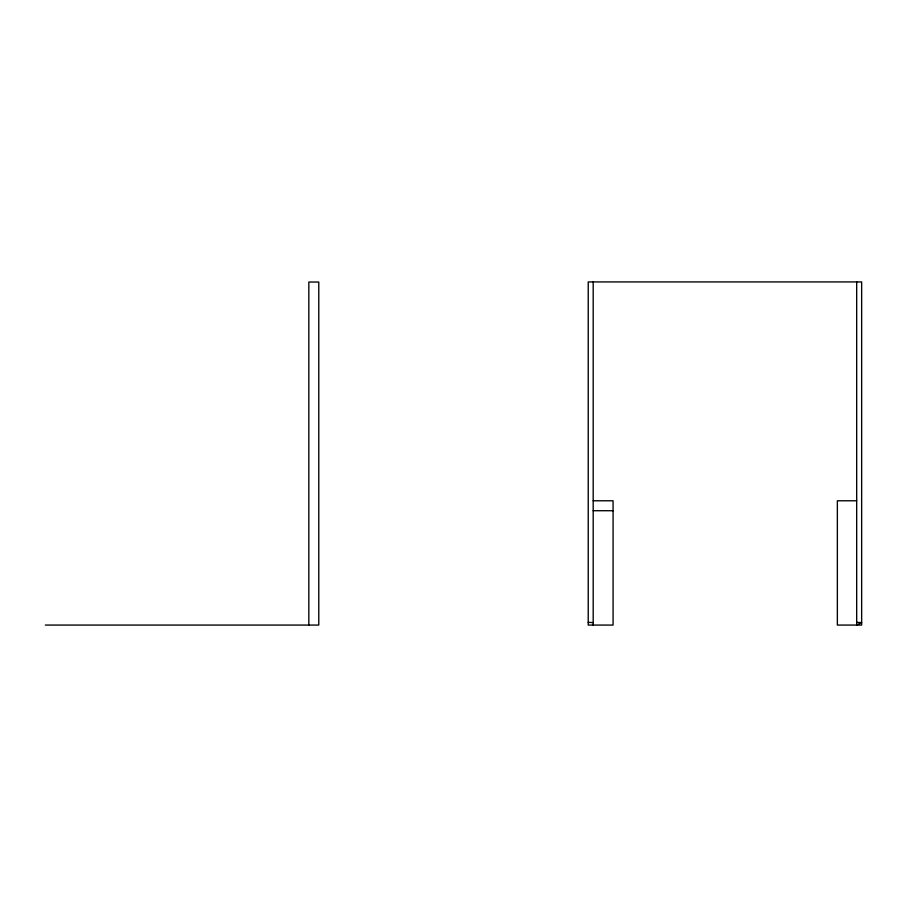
<?xml version="1.0" encoding="UTF-8"?>
<svg xmlns="http://www.w3.org/2000/svg" width="907" height="907" viewBox="0 0 907 907"><rect width="100%" height="100%" fill="white"/><g stroke="black" fill="none" stroke-linecap="round" stroke-linejoin="round"><path stroke-width="1.36" d="M593.189 500.777L613.075 500.777L613.075 625.07L588.224 625.07L588.224 281.93L861.65 281.93L861.65 625.07L837.354 625.07L837.354 500.777L856.684 500.777M593.189 510.72L613.075 510.72M45.35 625.07L318.776 625.07L318.776 282.043L308.833 282.043L308.833 625.07M856.684 622.349L861.65 622.599L856.684 625.07L856.684 281.93M588.224 622.349L593.189 622.599M593.189 281.93L593.189 625.07"/></g></svg>
